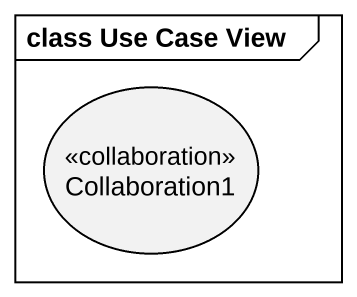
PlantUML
@startuml
mainframe class Use Case View
usecase Collaboration1 <<collaboration>>
@enduml
